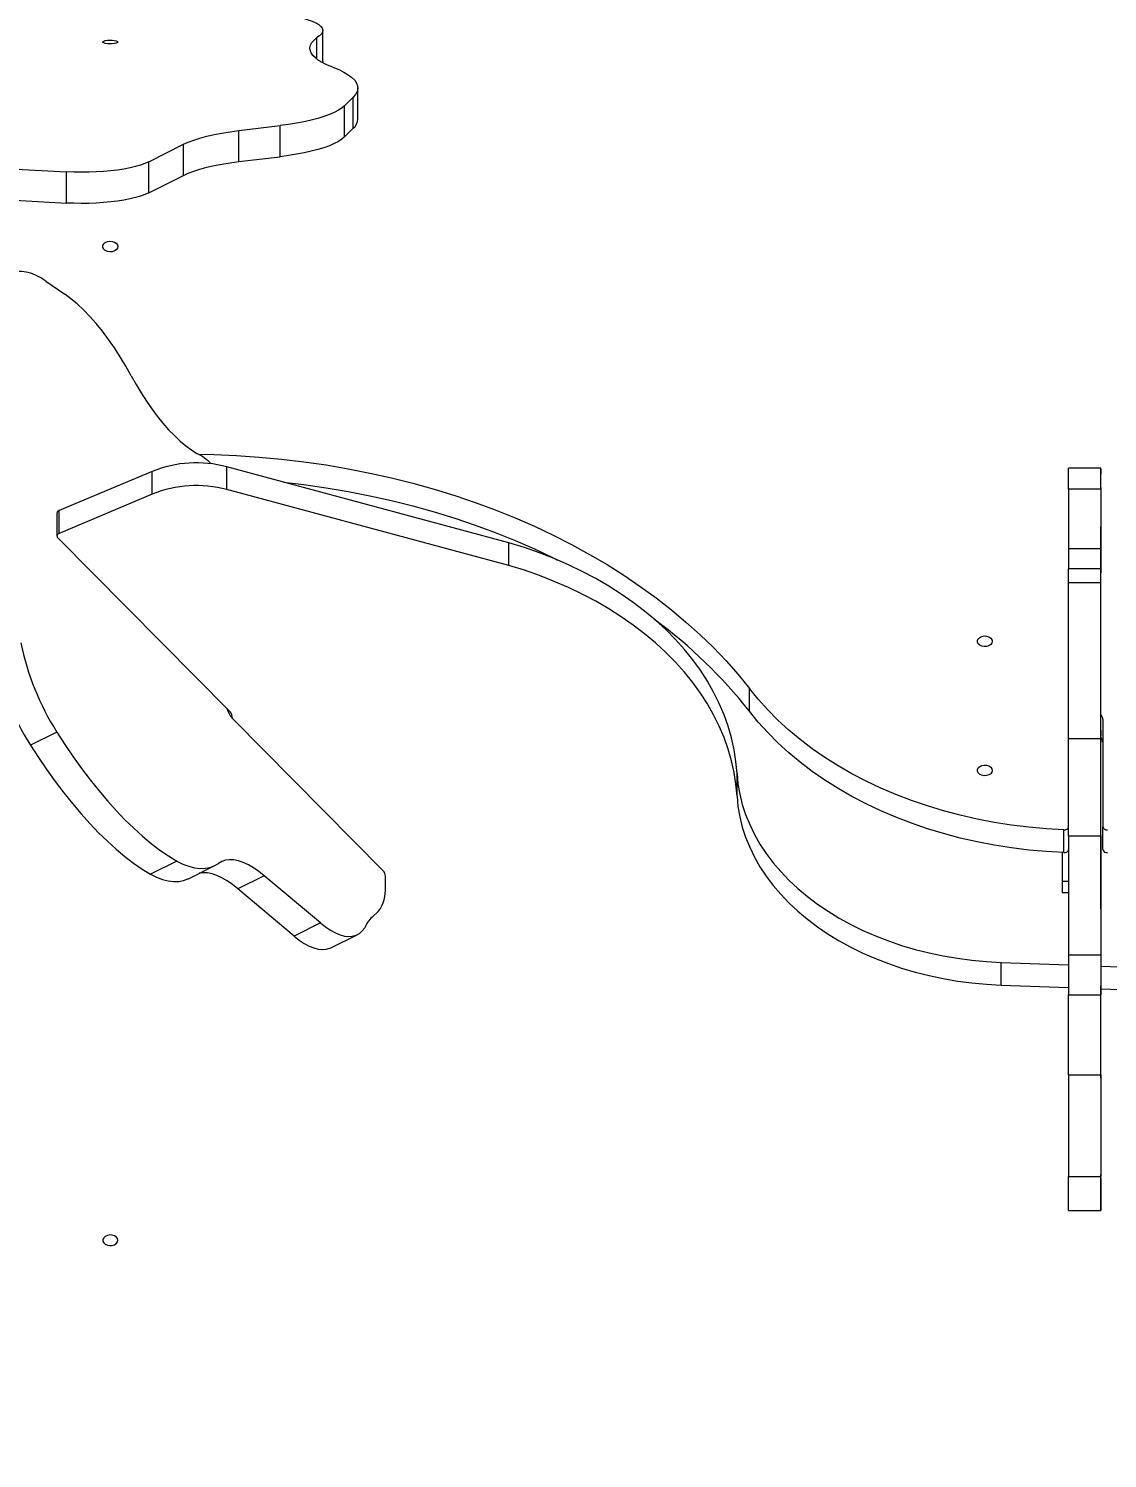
# Model space of a CAD drawing. Header units: millimetres. Extents: x -10374 to 11119, y -8221 to 9433.
# Drawn here: x 2110 to 2613, y -1757 to -1090 of the extents above; entities that cross this region are included whole.
import ezdxf

# ---------------------------------------------------------------- set-up
doc = ezdxf.new("R2010")
doc.units = ezdxf.units.MM
for name, color, linetype in [('DIKOM_ОБЪЕКТ', 7, 'Continuous'), ('DIKOM_РАЗМЕР_ЗОНА', 7, 'Continuous'), ('DIKOM_РАЗМЕР_ОБЪЕКТА', 7, 'Continuous')]:
    doc.layers.add(name, color=color, linetype=linetype)
doc.styles.add('style1', font='arial.ttf', dxfattribs={"width": 0.8})
doc.dimstyles.new('1-50', dxfattribs={"dimtxt": 300, "dimasz": 200, "dimexe": 100, "dimexo": 0, "dimgap": 100, "dimtad": 0, "dimdec": 0, "dimtxsty": 'style1', "dimcen": 0, "dimclrd": 7, "dimclre": 7, "dimadec": 1, "dimazin": 2, "dimtfac": 1, "dimtdec": 0, "dimtmove": 1, "dimatfit": 3, "dimfxl": 0, "dimlwd": 25, "dimlwe": 18, "dimarcsym": 0})

# ---------------------------------------------------------------- blocks, each defined once
blk = doc.blocks.new('*D16')
at = {"layer": 'Defpoints', "color": 0, "transparency": 16777216}
for p in [(-9045.1, 5161.67), (3694.49, 5161.67), (1813.16, -6719.94)]:
    blk.add_point(p, dxfattribs=at)
at = {"layer": 'DIKOM_РАЗМЕР_ОБЪЕКТА', "color": 7, "lineweight": 18, "transparency": 16777216}
for p, q in [((3694.49, 5161.67), (-9145.1, 5161.67)), ((1813.16, -6719.94), (-9145.1, -6719.94))]:
    blk.add_line(p, q, dxfattribs=at)
at = {"layer": 'DIKOM_РАЗМЕР_ОБЪЕКТА', "color": 7, "lineweight": 25, "transparency": 16777216}
for p, q in [((-9045.1, 4961.67), (-9045.1, -0.45)), ((-9045.1, -6519.94), (-9045.1, -1080.23))]:
    blk.add_line(p, q, dxfattribs=at)
at = {"layer": 'DIKOM_РАЗМЕР_ОБЪЕКТА', "color": 7, "transparency": 16777216}
for points in [[(-9078.43, 4961.67), (-9011.76, 4961.67), (-9045.1, 5161.67)], [(-9078.43, -6519.94), (-9011.76, -6519.94), (-9045.1, -6719.94)]]:
    blk.add_solid(points, dxfattribs=at)
at = {"layer": 'DIKOM_РАЗМЕР_ОБЪЕКТА', "color": 0, "transparency": 16777216, "insert": (-9045.1, -540.34), "char_height": 300, "attachment_point": 5, "rotation": 90, "style": 'style1'}
blk.add_mtext('11900', dxfattribs=at)
blk = doc.blocks.new('*D15')
at = {"layer": 'Defpoints', "color": 0, "transparency": 16777216}
for p in [(-5227.87, 8308.78), (9119.43, -1150.4), (-5227.87, -1991.82)]:
    blk.add_point(p, dxfattribs=at)
at = {"layer": 'DIKOM_РАЗМЕР_ОБЪЕКТА', "color": 7, "lineweight": 18, "transparency": 16777216}
for p, q in [((-5227.87, -1991.82), (-5227.87, 8408.78)), ((9119.43, -1150.4), (9119.43, 8408.78))]:
    blk.add_line(p, q, dxfattribs=at)
at = {"layer": 'DIKOM_РАЗМЕР_ОБЪЕКТА', "color": 7, "lineweight": 25, "transparency": 16777216}
for p, q in [((-5027.87, 8308.78), (187.44, 8308.78)), ((8919.43, 8308.78), (1267.22, 8308.78))]:
    blk.add_line(p, q, dxfattribs=at)
at = {"layer": 'DIKOM_РАЗМЕР_ОБЪЕКТА', "color": 7, "transparency": 16777216}
for points in [[(-5027.87, 8342.11), (-5027.87, 8275.44), (-5227.87, 8308.78)], [(8919.43, 8342.11), (8919.43, 8275.44), (9119.43, 8308.78)]]:
    blk.add_solid(points, dxfattribs=at)
at = {"layer": 'DIKOM_РАЗМЕР_ОБЪЕКТА', "color": 0, "transparency": 16777216, "insert": (727.33, 8308.78), "char_height": 300, "attachment_point": 5, "style": 'style1'}
blk.add_mtext('14350', dxfattribs=at)
blk = doc.blocks.new('*D14')
at = {"layer": 'Defpoints', "color": 0, "transparency": 16777216}
for p in [(-7515.85, 9236.32), (11119.43, -1423.4), (-7515.85, -2401.58)]:
    blk.add_point(p, dxfattribs=at)
at = {"layer": 'DIKOM_РАЗМЕР_ЗОНА', "color": 7, "lineweight": 18, "transparency": 16777216}
for p, q in [((-7515.85, -2401.58), (-7515.85, 9336.32)), ((11119.43, -1423.4), (11119.43, 9336.32))]:
    blk.add_line(p, q, dxfattribs=at)
at = {"layer": 'DIKOM_РАЗМЕР_ЗОНА', "color": 7, "lineweight": 25, "transparency": 16777216}
for p, q in [((-7315.85, 9236.32), (77.56, 9236.32)), ((10919.43, 9236.32), (1157.34, 9236.32))]:
    blk.add_line(p, q, dxfattribs=at)
at = {"layer": 'DIKOM_РАЗМЕР_ЗОНА', "color": 7, "transparency": 16777216}
for points in [[(-7315.85, 9269.65), (-7315.85, 9202.98), (-7515.85, 9236.32)], [(10919.43, 9269.65), (10919.43, 9202.98), (11119.43, 9236.32)]]:
    blk.add_solid(points, dxfattribs=at)
at = {"layer": 'DIKOM_РАЗМЕР_ЗОНА', "color": 0, "transparency": 16777216, "insert": (617.45, 9236.32), "char_height": 300, "attachment_point": 5, "style": 'style1'}
blk.add_mtext('18650', dxfattribs=at)
blk = doc.blocks.new('*D13')
at = {"layer": 'Defpoints', "color": 0, "transparency": 16777216}
for p in [(-10176.97, 7112.81), (3082.33, 7112.81), (2015.48, -8221.4)]:
    blk.add_point(p, dxfattribs=at)
at = {"layer": 'DIKOM_РАЗМЕР_ЗОНА', "color": 7, "lineweight": 18, "transparency": 16777216}
for p, q in [((3082.33, 7112.81), (-10276.97, 7112.81)), ((2015.48, -8221.4), (-10276.97, -8221.4))]:
    blk.add_line(p, q, dxfattribs=at)
at = {"layer": 'DIKOM_РАЗМЕР_ЗОНА', "color": 7, "lineweight": 25, "transparency": 16777216}
for p, q in [((-10176.97, 6912.81), (-10176.97, -14.41)), ((-10176.97, -8021.4), (-10176.97, -1094.19))]:
    blk.add_line(p, q, dxfattribs=at)
at = {"layer": 'DIKOM_РАЗМЕР_ЗОНА', "color": 7, "transparency": 16777216}
for points in [[(-10210.3, 6912.81), (-10143.64, 6912.81), (-10176.97, 7112.81)], [(-10210.3, -8021.4), (-10143.64, -8021.4), (-10176.97, -8221.4)]]:
    blk.add_solid(points, dxfattribs=at)
at = {"layer": 'DIKOM_РАЗМЕР_ЗОНА', "color": 0, "transparency": 16777216, "insert": (-10176.97, -554.3), "char_height": 300, "attachment_point": 5, "rotation": 90, "style": 'style1'}
blk.add_mtext('15300', dxfattribs=at)

msp = doc.modelspace()

# ---------------------------------------------------------------- linework, layer by layer
at = {"layer": 'DIKOM_ОБЪЕКТ', "color": 7, "linetype": 'Continuous', "lineweight": 15}
for p, q in [((2246.97, -1105.66), (2246.97, -1091.17)), ((2244.23, -1104.52), (2244.23, -1094.47)), ((2246.97, -1105.66), (2246.9, -1106.19)), ((2263.31, -1132.43), (2263.31, -1117.94)), ((2257.12, -1126.22), (2261.17, -1122.25)), ((2261.17, -1136.73), (2261.17, -1122.25)), ((2257.12, -1140.71), (2257.12, -1126.22)), ((2207.85, -1137.81), (2227.05, -1135.51)), ((2207.85, -1152.3), (2207.85, -1137.81)), ((2227.05, -1150), (2227.05, -1135.51)), ((2257.12, -1140.71), (2261.17, -1136.73)), ((2165.88, -1152.36), (2182.04, -1144.22)), ((2182.04, -1158.71), (2182.04, -1144.22)), ((2165.88, -1166.85), (2165.88, -1152.36)), ((2207.85, -1152.3), (2227.05, -1150)), ((2072.18, -1154.04), (2127.48, -1157.08)), ((2127.48, -1171.57), (2127.48, -1157.08)), ((2165.88, -1166.85), (2182.04, -1158.71)), ((2072.18, -1168.53), (2127.48, -1171.57)), ((2117.93, -1208), (2126.74, -1214.05)), ((2167.51, -1296.65), (2124.08, -1314.94)), ((2167.51, -1307.24), (2167.51, -1296.65)), ((2202.18, -1305.11), (2202.18, -1294.51)), ((2333.71, -1329.93), (2202.18, -1294.51)), ((2609.42, -1295.21), (2594.42, -1295.21)), ((2333.71, -1340.52), (2202.18, -1305.11)), ((2594.42, -1304.75), (2609.42, -1304.75)), ((2594.42, -1304.75), (2594.42, -1332.62)), ((2609.42, -1304.15), (2609.42, -1302.1)), ((2609.42, -1304.75), (2609.42, -1332.62)), ((2167.51, -1307.24), (2124.08, -1325.53)), ((2123.1, -1316.16), (2123.1, -1326.75)), ((2124.08, -1325.53), (2124.08, -1314.94)), ((2609.42, -1314.7), (2609.42, -1319.71)), ((2609.42, -1319.71), (2609.42, -1322.55)), ((2609.42, -1408.75), (2609.42, -1322.55)), ((2203.74, -1408.73), (2123.46, -1327.56)), ((2333.71, -1340.52), (2333.71, -1329.93)), ((2594.42, -1332.62), (2609.42, -1332.62)), ((2609.42, -1342.1), (2594.42, -1342.1)), ((2594.42, -1348.49), (2609.42, -1348.49)), ((2445.79, -1408.37), (2445.79, -1397.78)), ((2205.21, -1412.16), (2275.05, -1482.77)), ((2609.42, -1417.24), (2609.42, -1408.75)), ((2610.42, -1412.29), (2610.42, -1462.3)), ((2123.07, -1418.12), (2110.79, -1424.21)), ((2609.42, -1417.24), (2609.42, -1420.06)), ((2594.42, -1421.13), (2609.42, -1421.13)), ((2609.42, -1421.82), (2609.42, -1420.06)), ((2609.42, -1420.53), (2609.42, -1423)), ((2609.42, -1442.88), (2609.42, -1423)), ((2439.96, -1447.97), (2439.96, -1437.37)), ((2592.3, -1474.3), (2592.3, -1463.71)), ((2610.42, -1472.89), (2610.42, -1462.3)), ((2594.42, -1466.48), (2609.42, -1466.48)), ((2609.42, -1470.64), (2609.42, -1477.61)), ((2178.93, -1478.29), (2166.64, -1484.38)), ((2591.42, -1474.27), (2591.42, -1487.59)), ((2184.33, -1486.45), (2196.62, -1480.36)), ((2219.72, -1485.05), (2207.43, -1491.15)), ((2245.87, -1507.08), (2219.72, -1485.05)), ((2276.17, -1490.37), (2276.2, -1485.35)), ((2233.58, -1513.18), (2207.43, -1491.15)), ((2591.42, -1487.59), (2594.42, -1487.59)), ((2591.42, -1492.85), (2594.42, -1492.85)), ((2272.99, -1501.63), (2269.98, -1504.35)), ((2245.87, -1507.08), (2233.58, -1513.18)), ((2250.72, -1518.66), (2263, -1512.57)), ((2563.05, -1536.06), (2563.05, -1525.47)), ((2563.05, -1525.47), (2594.41, -1526.63)), ((2594.41, -1521.99), (2609.41, -1521.99)), ((2594.41, -1521.99), (2594.41, -1540.6)), ((2609.41, -1521.99), (2609.41, -1540.6)), ((2609.42, -1527.19), (2645.22, -1528.52)), ((2563.05, -1536.06), (2594.41, -1537.23)), ((2609.42, -1537.78), (2645.22, -1539.11)), ((2594.41, -1540.6), (2609.41, -1540.6)), ((2594.41, -1577.88), (2609.41, -1577.88)), ((2594.41, -1577.88), (2594.41, -1625.25)), ((2609.41, -1577.88), (2609.41, -1625.25)), ((2594.41, -1625.25), (2609.41, -1625.25)), ((2609.42, -1632.39), (2609.42, -1624.38)), ((2609.41, -1639.45), (2609.41, -1628.6)), ((2609.41, -1629.29), (2609.42, -1629.29)), ((2609.42, -1629.29), (2609.42, -1636.56)), ((2609.41, -1636.56), (2609.42, -1636.56)), ((2594.41, -1641.14), (2609.41, -1641.14)), ((2609.41, -1639.9), (2609.42, -1639.9))]:
    msp.add_line(p, q, dxfattribs=at)
at = {"layer": 'DIKOM_ОБЪЕКТ', "color": 7, "linetype": 'Continuous', "lineweight": 15, "flags": 128}
for points in [[(2232.45, -1084.37), (2235.24, -1084.88), (2237.8, -1085.47), (2240.09, -1086.13), (2242.08, -1086.85), (2243.76, -1087.62), (2245.11, -1088.43), (2246.09, -1089.28), (2246.72, -1090.15), (2246.96, -1091.03), (2246.83, -1091.91), (2246.33, -1092.79), (2245.46, -1093.64), (2244.23, -1094.47)], [(2151.5, -1096.54), (2151.31, -1096.83), (2150.76, -1097.1), (2149.91, -1097.3), (2148.86, -1097.42), (2147.71, -1097.44), (2146.59, -1097.37), (2145.63, -1097.21), (2144.92, -1096.97), (2144.55, -1096.69), (2144.55, -1096.39), (2144.92, -1096.11), (2145.63, -1095.87), (2146.59, -1095.71), (2147.71, -1095.64), (2148.86, -1095.66), (2149.91, -1095.78), (2150.76, -1095.98), (2151.31, -1096.25), (2151.5, -1096.54)], [(2251.64, -1108.27), (2249.12, -1107.26), (2246.92, -1106.19), (2245.04, -1105.09), (2243.51, -1103.95), (2242.33, -1102.79), (2241.51, -1101.6), (2241.05, -1100.4), (2240.96, -1099.19), (2241.23, -1097.99), (2241.87, -1096.8), (2242.87, -1095.62), (2244.23, -1094.47)], [(2251.64, -1108.27), (2254.4, -1109.39), (2256.81, -1110.57), (2258.86, -1111.79), (2260.53, -1113.05), (2261.82, -1114.34), (2262.71, -1115.65), (2263.21, -1116.97), (2263.3, -1118.3), (2262.99, -1119.63), (2262.28, -1120.95), (2261.17, -1122.25)], [(2257.12, -1126.22), (2255.83, -1127.31), (2254.21, -1128.36), (2252.27, -1129.39), (2250.02, -1130.36), (2247.47, -1131.29), (2244.65, -1132.16), (2241.57, -1132.97), (2238.24, -1133.72), (2234.7, -1134.39), (2230.96, -1134.99), (2227.05, -1135.51)], [(2182.04, -1144.22), (2184.29, -1143.19), (2186.86, -1142.22), (2189.73, -1141.31), (2192.88, -1140.46), (2196.29, -1139.68), (2199.94, -1138.97), (2203.8, -1138.35), (2207.85, -1137.81)], [(2257.12, -1140.71), (2255.83, -1141.8), (2254.21, -1142.85), (2252.27, -1143.87), (2250.02, -1144.85), (2247.47, -1145.78), (2244.65, -1146.65), (2241.57, -1147.46), (2238.24, -1148.2), (2234.7, -1148.88), (2230.96, -1149.48), (2227.05, -1150)], [(2165.88, -1152.36), (2164.12, -1153.14), (2162.06, -1153.88), (2159.73, -1154.56), (2157.15, -1155.18), (2154.34, -1155.72), (2151.34, -1156.19), (2148.16, -1156.58), (2144.85, -1156.89), (2141.44, -1157.11), (2137.97, -1157.24), (2134.46, -1157.27), (2130.95, -1157.22), (2127.48, -1157.08)], [(2182.04, -1158.71), (2184.29, -1157.68), (2186.86, -1156.71), (2189.73, -1155.79), (2192.88, -1154.94), (2196.29, -1154.16), (2199.94, -1153.46), (2203.8, -1152.84), (2207.85, -1152.3)], [(2165.88, -1166.85), (2164.12, -1167.63), (2162.06, -1168.37), (2159.73, -1169.05), (2157.15, -1169.67), (2154.34, -1170.21), (2151.34, -1170.68), (2148.16, -1171.07), (2144.85, -1171.38), (2141.44, -1171.6), (2137.97, -1171.72), (2134.46, -1171.76), (2130.95, -1171.71), (2127.48, -1171.57)], [(2151.5, -1191.85), (2151.31, -1192.65), (2150.76, -1193.37), (2149.91, -1193.92), (2148.86, -1194.25), (2147.71, -1194.32), (2146.59, -1194.12), (2145.63, -1193.67), (2144.92, -1193.03), (2144.55, -1192.25), (2144.55, -1191.44), (2144.92, -1190.67), (2145.63, -1190.02), (2146.59, -1189.58), (2147.71, -1189.38), (2148.86, -1189.44), (2149.91, -1189.77), (2150.76, -1190.32), (2151.31, -1191.04), (2151.5, -1191.85)], [(2117.93, -1208), (2115.52, -1206.48), (2113.17, -1205.26), (2110.91, -1204.34), (2108.75, -1203.74), (2106.69, -1203.46), (2104.76, -1203.5), (2102.96, -1203.86), (2101.31, -1204.54), (2099.82, -1205.53), (2098.5, -1206.83), (2097.35, -1208.43)], [(2157.71, -1252.1), (2155.22, -1247.63), (2152.61, -1243.3), (2149.91, -1239.11), (2147.12, -1235.11), (2144.27, -1231.32), (2141.36, -1227.75), (2138.43, -1224.43), (2135.48, -1221.39), (2132.54, -1218.63), (2129.62, -1216.18), (2126.74, -1214.05)], [(2157.71, -1252.1), (2159.95, -1256.15), (2162.31, -1260.08), (2164.75, -1263.88), (2167.28, -1267.51), (2169.86, -1270.96), (2172.49, -1274.2), (2175.15, -1277.21), (2177.82, -1279.97), (2180.49, -1282.48), (2183.13, -1284.7), (2185.74, -1286.63), (2188.3, -1288.26)], [(2189.13, -1288.67), (2196.15, -1288.82), (2206.69, -1289.27), (2217.21, -1289.97), (2227.69, -1290.94), (2238.11, -1292.17), (2248.47, -1293.66), (2258.74, -1295.4), (2268.92, -1297.4), (2279, -1299.65), (2288.95, -1302.16), (2298.78, -1304.91), (2308.46, -1307.9), (2317.99, -1311.13), (2327.35, -1314.6), (2336.54, -1318.29), (2345.53, -1322.22), (2354.32, -1326.37), (2362.9, -1330.73), (2371.26, -1335.31), (2379.39, -1340.09), (2387.27, -1345.07), (2394.9, -1350.24), (2402.27, -1355.6), (2409.37, -1361.14), (2416.19, -1366.86), (2422.72, -1372.74), (2428.95, -1378.78), (2434.88, -1384.97), (2440.5, -1391.3), (2445.79, -1397.78)], [(2594.42, -1304.75), (2594.42, -1302.35), (2594.42, -1300.27), (2594.42, -1298.54), (2594.42, -1297.15), (2594.42, -1296.13), (2594.42, -1295.49), (2594.42, -1295.22), (2594.42, -1295.21)], [(2609.42, -1304.75), (2609.42, -1302.35), (2609.42, -1300.27), (2609.42, -1298.54), (2609.42, -1297.15), (2609.42, -1296.14), (2609.42, -1295.49), (2609.42, -1295.22), (2609.42, -1295.34), (2609.42, -1295.83), (2609.42, -1296.7), (2609.42, -1297.93)], [(2609.42, -1302.1), (2609.42, -1301.74), (2609.42, -1301.32), (2609.42, -1300.87), (2609.42, -1300.37), (2609.42, -1299.82), (2609.42, -1299.24), (2609.42, -1298.61), (2609.42, -1297.93)], [(2228.61, -1301.63), (2238.11, -1302.76), (2248.47, -1304.25), (2258.74, -1305.99), (2268.92, -1307.99), (2279, -1310.25), (2288.95, -1312.75), (2298.78, -1315.5), (2308.46, -1318.49), (2317.99, -1321.72), (2327.35, -1325.19), (2336.54, -1328.89), (2345.53, -1332.81), (2354.32, -1336.96), (2356.31, -1337.94)], [(2609.42, -1304.15), (2609.42, -1304.95), (2609.42, -1305.91), (2609.42, -1307.02), (2609.42, -1308.28), (2609.42, -1309.68), (2609.42, -1311.22), (2609.42, -1312.9), (2609.42, -1314.7)], [(2124.08, -1325.53), (2123.75, -1325.71), (2123.47, -1325.92), (2123.27, -1326.18), (2123.14, -1326.45), (2123.1, -1326.74), (2123.14, -1327.03), (2123.26, -1327.31), (2123.46, -1327.56)], [(2439.96, -1437.37), (2439.46, -1431.84), (2438.6, -1426.34), (2437.39, -1420.86), (2435.83, -1415.43), (2433.92, -1410.06), (2431.67, -1404.76), (2429.07, -1399.53), (2426.15, -1394.39), (2422.9, -1389.35), (2419.32, -1384.42), (2415.44, -1379.61), (2411.25, -1374.93), (2406.76, -1370.4), (2401.98, -1366.01), (2396.93, -1361.78), (2391.61, -1357.71), (2386.04, -1353.82), (2380.22, -1350.12), (2374.16, -1346.61), (2367.89, -1343.29), (2361.42, -1340.19), (2354.74, -1337.29), (2347.89, -1334.61), (2340.88, -1332.16), (2333.71, -1329.93)], [(2594.42, -1332.62), (2594.42, -1335.18), (2594.42, -1337.44), (2594.42, -1339.38), (2594.42, -1340.98), (2594.42, -1342.1)], [(2609.42, -1332.62), (2609.42, -1335.18), (2609.42, -1337.44), (2609.42, -1339.38), (2609.42, -1340.98), (2609.42, -1342.23), (2609.42, -1343.14), (2609.42, -1343.68), (2609.42, -1343.85), (2609.42, -1343.66), (2609.42, -1343.11)], [(2439.96, -1447.97), (2439.46, -1442.44), (2438.6, -1436.93), (2437.39, -1431.46), (2435.83, -1426.03), (2433.92, -1420.65), (2431.67, -1415.35), (2429.07, -1410.12), (2426.15, -1404.98), (2422.9, -1399.94), (2419.32, -1395.01), (2415.44, -1390.21), (2411.25, -1385.53), (2406.76, -1380.99), (2401.98, -1376.6), (2396.93, -1372.37), (2391.61, -1368.31), (2386.04, -1364.42), (2380.22, -1360.71), (2374.16, -1357.2), (2367.89, -1353.89), (2361.42, -1350.78), (2354.74, -1347.88), (2347.89, -1345.2), (2340.88, -1342.75), (2333.71, -1340.52)], [(2594.42, -1348.49), (2594.42, -1346.48), (2594.42, -1344.84), (2594.42, -1343.57), (2594.42, -1342.69), (2594.42, -1342.21), (2594.42, -1342.1)], [(2609.42, -1348.49), (2609.42, -1346.48), (2609.42, -1344.84), (2609.42, -1343.57), (2609.42, -1342.7), (2609.42, -1342.21), (2609.42, -1342.12), (2609.42, -1342.42), (2609.42, -1343.11)], [(2594.42, -1421.13), (2594.42, -1414.46), (2594.42, -1407.95), (2594.42, -1401.62), (2594.42, -1395.48), (2594.42, -1389.54), (2594.42, -1383.84), (2594.42, -1378.39), (2594.42, -1373.21), (2594.42, -1368.3), (2594.42, -1363.69), (2594.42, -1359.39), (2594.42, -1355.42), (2594.42, -1351.78), (2594.42, -1348.49)], [(2609.42, -1421.13), (2609.42, -1414.46), (2609.42, -1407.95), (2609.42, -1401.62), (2609.42, -1395.48), (2609.42, -1389.55), (2609.42, -1383.85), (2609.42, -1378.39), (2609.42, -1373.21), (2609.42, -1368.3), (2609.42, -1363.69), (2609.42, -1359.4), (2609.42, -1355.42), (2609.42, -1351.78), (2609.42, -1348.49)], [(2558.92, -1375.82), (2558.73, -1376.63), (2558.18, -1377.35), (2557.34, -1377.9), (2556.28, -1378.23), (2555.13, -1378.29), (2554.02, -1378.09), (2553.05, -1377.65), (2552.34, -1377), (2551.97, -1376.23), (2551.97, -1375.42), (2552.34, -1374.64), (2553.05, -1374), (2554.02, -1373.55), (2555.13, -1373.35), (2556.28, -1373.42), (2557.34, -1373.75), (2558.18, -1374.3), (2558.73, -1375.02), (2558.92, -1375.82)], [(2592.3, -1463.71), (2584.09, -1463.24), (2575.91, -1462.51), (2567.79, -1461.51), (2559.75, -1460.24), (2551.79, -1458.71), (2543.95, -1456.92), (2536.23, -1454.88), (2528.65, -1452.58), (2521.23, -1450.04), (2513.98, -1447.26), (2506.93, -1444.24), (2500.08, -1441), (2493.44, -1437.54), (2487.04, -1433.86), (2480.89, -1429.97), (2475, -1425.89), (2469.38, -1421.62), (2464.05, -1417.17), (2459.02, -1412.55), (2454.29, -1407.77), (2449.88, -1402.84), (2445.79, -1397.78)], [(2592.3, -1474.3), (2584.09, -1473.84), (2575.91, -1473.1), (2567.79, -1472.1), (2559.75, -1470.83), (2551.79, -1469.3), (2543.95, -1467.51), (2536.23, -1465.47), (2528.65, -1463.18), (2521.23, -1460.63), (2513.98, -1457.85), (2506.93, -1454.84), (2500.08, -1451.59), (2493.44, -1448.13), (2487.04, -1444.45), (2480.89, -1440.57), (2475, -1436.49), (2469.38, -1432.22), (2464.05, -1427.77), (2459.02, -1423.15), (2454.29, -1418.37), (2449.88, -1413.44), (2445.79, -1408.37)], [(2123.07, -1418.12), (2126.82, -1423.95), (2130.66, -1429.6), (2134.57, -1435.06), (2138.54, -1440.32), (2142.56, -1445.35), (2146.62, -1450.15), (2150.7, -1454.69), (2154.8, -1458.96), (2158.9, -1462.95), (2162.98, -1466.65), (2167.04, -1470.04), (2171.05, -1473.12), (2175.02, -1475.87), (2178.93, -1478.29)], [(2110.79, -1424.21), (2114.54, -1430.04), (2118.37, -1435.69), (2122.28, -1441.15), (2126.25, -1446.41), (2130.27, -1451.44), (2134.33, -1456.24), (2138.42, -1460.78), (2142.51, -1465.05), (2146.61, -1469.04), (2150.69, -1472.74), (2154.75, -1476.13), (2158.77, -1479.21), (2162.73, -1481.96), (2166.64, -1484.38)], [(2594.42, -1466.48), (2594.42, -1462.3), (2594.42, -1457.95), (2594.42, -1453.46), (2594.42, -1448.88), (2594.42, -1444.22), (2594.42, -1439.54), (2594.42, -1434.85), (2594.42, -1430.2), (2594.42, -1425.61), (2594.42, -1421.13)], [(2609.42, -1466.48), (2609.42, -1462.3), (2609.42, -1457.95), (2609.42, -1453.46), (2609.42, -1448.88), (2609.42, -1444.23), (2609.42, -1439.54), (2609.42, -1434.85), (2609.42, -1430.2), (2609.42, -1425.61), (2609.42, -1421.13)], [(2439.96, -1437.37), (2440.42, -1442.22), (2441.25, -1447.04), (2442.43, -1451.82), (2443.97, -1456.55), (2445.86, -1461.21), (2448.09, -1465.8), (2450.66, -1470.31), (2453.56, -1474.7), (2456.79, -1478.99), (2460.33, -1483.14), (2464.17, -1487.16), (2468.31, -1491.03), (2472.73, -1494.74), (2477.43, -1498.28), (2482.37, -1501.64), (2487.57, -1504.81), (2492.99, -1507.79), (2498.62, -1510.55), (2504.46, -1513.1), (2510.47, -1515.43), (2516.65, -1517.54), (2522.98, -1519.41), (2529.44, -1521.04), (2536.01, -1522.42), (2542.67, -1523.56), (2549.41, -1524.45), (2556.21, -1525.09), (2563.05, -1525.47)], [(2558.92, -1436), (2558.73, -1436.81), (2558.18, -1437.53), (2557.33, -1438.08), (2556.28, -1438.41), (2555.13, -1438.47), (2554.01, -1438.27), (2553.05, -1437.83), (2552.34, -1437.18), (2551.97, -1436.41), (2551.97, -1435.6), (2552.34, -1434.82), (2553.05, -1434.18), (2554.01, -1433.73), (2555.13, -1433.53), (2556.28, -1433.6), (2557.33, -1433.93), (2558.18, -1434.48), (2558.73, -1435.2), (2558.92, -1436)], [(2609.42, -1500.5), (2609.42, -1496.31), (2609.42, -1491.97), (2609.42, -1487.52), (2609.42, -1482.96), (2609.42, -1478.35), (2609.42, -1473.71), (2609.42, -1469.06), (2609.42, -1464.45), (2609.42, -1459.9), (2609.42, -1455.43), (2609.42, -1451.09), (2609.42, -1446.9), (2609.42, -1442.88)], [(2439.96, -1447.97), (2440.42, -1452.81), (2441.25, -1457.63), (2442.43, -1462.41), (2443.97, -1467.14), (2445.86, -1471.81), (2448.09, -1476.4), (2450.66, -1480.9), (2453.56, -1485.3), (2456.79, -1489.58), (2460.33, -1493.74), (2464.17, -1497.76), (2468.31, -1501.63), (2472.73, -1505.34), (2477.43, -1508.88), (2482.37, -1512.24), (2487.57, -1515.41), (2492.99, -1518.38), (2498.62, -1521.15), (2504.46, -1523.7), (2510.47, -1526.03), (2516.65, -1528.13), (2522.98, -1530), (2529.44, -1531.63), (2536.01, -1533.02), (2542.67, -1534.16), (2549.41, -1535.05), (2556.21, -1535.68), (2563.05, -1536.06)], [(2594.42, -1466.48), (2594.42, -1470.47), (2594.42, -1474.61), (2594.42, -1478.87), (2594.42, -1483.23), (2594.42, -1487.66), (2594.42, -1492.12), (2594.42, -1496.6), (2594.42, -1501.05), (2594.42, -1505.45), (2594.41, -1509.78), (2594.41, -1513.99), (2594.41, -1518.07), (2594.41, -1521.99)], [(2609.42, -1466.48), (2609.42, -1470.47), (2609.42, -1474.61), (2609.42, -1478.87), (2609.42, -1483.23), (2609.42, -1487.66), (2609.42, -1492.12), (2609.42, -1496.6), (2609.42, -1501.05), (2609.42, -1505.45), (2609.42, -1509.78), (2609.41, -1513.99), (2609.41, -1518.07), (2609.41, -1521.99)], [(2178.93, -1478.29), (2181.79, -1479.66), (2184.55, -1480.69), (2187.2, -1481.36), (2189.72, -1481.67), (2192.11, -1481.63), (2194.35, -1481.22), (2196.42, -1480.46), (2198.32, -1479.34)], [(2219.72, -1485.05), (2217.19, -1483.05), (2214.7, -1481.35), (2212.28, -1479.95), (2209.93, -1478.88), (2207.68, -1478.12), (2205.54, -1477.7), (2203.52, -1477.61), (2201.63, -1477.86), (2199.89, -1478.43), (2198.32, -1479.34)], [(2166.64, -1484.38), (2169.5, -1485.75), (2172.26, -1486.78), (2174.91, -1487.45), (2177.44, -1487.76), (2179.82, -1487.72), (2182.06, -1487.31), (2184.13, -1486.55), (2184.33, -1486.45)], [(2207.43, -1491.15), (2204.9, -1489.14), (2202.42, -1487.44), (2199.99, -1486.05), (2197.65, -1484.97), (2195.39, -1484.22), (2193.25, -1483.79), (2191.23, -1483.71), (2189.4, -1483.94)], [(2591.42, -1487.59), (2591.42, -1489.27), (2591.42, -1490.66), (2591.42, -1491.72), (2591.42, -1492.44), (2591.42, -1492.8), (2591.42, -1492.85)], [(2609.42, -1500.5), (2609.42, -1503.87), (2609.42, -1507.28), (2609.42, -1510.69), (2609.42, -1514.06), (2609.42, -1517.36), (2609.42, -1520.53), (2609.42, -1523.54), (2609.42, -1526.36), (2609.42, -1528.95), (2609.42, -1531.28), (2609.42, -1533.31), (2609.42, -1535.04), (2609.42, -1536.42)], [(2245.87, -1507.08), (2248.25, -1508.95), (2250.58, -1510.51), (2252.85, -1511.74), (2255.02, -1512.64), (2257.1, -1513.19), (2259.05, -1513.4), (2260.87, -1513.26), (2262.53, -1512.78), (2264.03, -1511.95), (2265.35, -1510.79), (2266.49, -1509.3)], [(2233.58, -1513.18), (2235.96, -1515.04), (2238.29, -1516.6), (2240.56, -1517.83), (2242.74, -1518.73), (2244.81, -1519.28), (2246.76, -1519.49), (2248.58, -1519.36), (2250.25, -1518.87), (2250.72, -1518.66)], [(2609.42, -1579.42), (2609.42, -1574.87), (2609.42, -1570.41), (2609.42, -1566.07), (2609.42, -1561.87), (2609.42, -1557.85), (2609.42, -1554.02), (2609.42, -1550.41), (2609.42, -1547.05), (2609.42, -1543.95), (2609.42, -1541.14), (2609.42, -1538.62), (2609.42, -1536.42)], [(2594.41, -1577.88), (2594.41, -1574.79), (2594.41, -1571.53), (2594.41, -1568.14), (2594.41, -1564.66), (2594.41, -1561.11), (2594.41, -1557.54), (2594.41, -1553.98), (2594.41, -1550.47), (2594.41, -1547.05), (2594.41, -1543.75), (2594.41, -1540.6)], [(2609.41, -1577.88), (2609.41, -1574.79), (2609.41, -1571.53), (2609.41, -1568.14), (2609.41, -1564.66), (2609.41, -1561.11), (2609.41, -1557.54), (2609.41, -1553.98), (2609.41, -1550.47), (2609.41, -1547.05), (2609.41, -1543.75), (2609.41, -1540.6)], [(2609.42, -1579.42), (2609.42, -1584.44), (2609.42, -1589.36), (2609.42, -1594.14), (2609.42, -1598.77), (2609.42, -1603.2), (2609.42, -1607.41), (2609.42, -1611.39), (2609.42, -1615.09), (2609.42, -1618.5), (2609.42, -1621.61), (2609.42, -1624.38)], [(2594.41, -1641.14), (2594.41, -1641), (2594.41, -1640.51), (2594.41, -1639.68), (2594.41, -1638.5), (2594.41, -1637), (2594.41, -1635.19), (2594.41, -1633.09), (2594.41, -1630.71), (2594.41, -1628.09), (2594.41, -1625.25)], [(2609.41, -1639.45), (2609.41, -1640.36), (2609.41, -1640.93), (2609.41, -1641.14), (2609.41, -1641), (2609.41, -1640.51), (2609.41, -1639.68), (2609.41, -1638.5), (2609.41, -1637), (2609.41, -1635.19), (2609.41, -1633.09), (2609.41, -1630.71), (2609.41, -1628.09), (2609.41, -1625.25)], [(2609.41, -1628.6), (2609.41, -1627.39), (2609.41, -1626.54), (2609.41, -1626.06), (2609.41, -1625.96), (2609.41, -1626.24), (2609.42, -1626.89), (2609.42, -1627.91), (2609.42, -1629.29)], [(2609.42, -1632.39), (2609.42, -1634.46), (2609.42, -1636.2), (2609.42, -1637.62), (2609.42, -1638.7), (2609.42, -1639.44), (2609.42, -1639.84), (2609.42, -1639.88), (2609.42, -1639.57), (2609.42, -1638.91), (2609.42, -1637.9), (2609.42, -1636.56)], [(2151.49, -1654.96), (2151.3, -1654.16), (2150.76, -1653.44), (2149.91, -1652.89), (2148.85, -1652.56), (2147.7, -1652.49), (2146.59, -1652.69), (2145.62, -1653.14), (2144.92, -1653.78), (2144.54, -1654.55), (2144.54, -1655.37), (2144.92, -1656.14), (2145.62, -1656.78), (2146.59, -1657.23), (2147.7, -1657.43), (2148.85, -1657.36), (2149.91, -1657.04), (2150.76, -1656.48), (2151.3, -1655.77), (2151.49, -1654.96)]]:
    msp.add_lwpolyline(points, dxfattribs=at)
at = {"layer": 'DIKOM_ОБЪЕКТ', "color": 7, "linetype": 'Continuous', "lineweight": 15}
for centre, radius, start, end in [((2257.32, -1132.13), 6, 309.89876, 357.16362), ((2188.01, -1347.12), 54.48, 74.92733, 112.10773), ((2176.95, -1311), 25.42, 44.75385, 63.46315), ((2188.01, -1357.71), 54.48, 74.9273, 112.10776), ((2124.49, -1316.27), 1.4, 107.28701, 175.16683), ((2260.75, -1555.76), 236.56, 38.53773, 53.41926), ((2227.69, -1351.55), 124, 191.61802, 212.46779), ((2215.41, -1357.64), 124, 191.6184, 212.46741), ((2214.99, -1403.05), 13.37, 198.51243, 222.95398), ((2201.46, -1411.19), 3.35, 351.48196, 47.24483), ((2606.98, -1412.36), 3.44, 1.29937, 44.8319), ((2606.98, -1422.96), 3.44, 1.30039, 44.77407), ((2592.63, -1461.89), 1.85, 259.98144, 344.84222), ((2612.2, -1461.92), 1.82, 192.0026, 280.44112), ((2592.63, -1472.48), 1.85, 259.98433, 344.78983), ((2612.2, -1472.51), 1.82, 192.00265, 280.44107), ((2272.04, -1485.66), 4.17, 4.16209, 43.75798), ((2258.28, -1491.39), 17.92, 325.166, 3.2673), ((2279.42, -1514.72), 14.03, 132.3309, 157.27633)]:
    msp.add_arc(centre, radius, start, end, dxfattribs=at)

# ---------------------------------------------------------------- dimensions: what is measured, and where the dimension line sits
at = {"layer": 'DIKOM_РАЗМЕР_ЗОНА'}
for base, p1, p2, angle, text, picture, middle in [((-7515.85, 9236.32), (11119.43, -1423.4), (-7515.85, -2401.58), 180, '18650', '*D14', (617.45, 9236.32)), ((-10176.97, 7112.81), (2015.48, -8221.4), (3082.33, 7112.81), 270, '15300', '*D13', (-10176.97, -554.3))]:
    dim = msp.add_linear_dim(base=base, p1=p1, p2=p2, angle=angle, text=text, dimstyle='1-50', override={"dimscale": 1, "dimtix": 0, "dimtofl": 1, "dimtmove": 1, "dimatfit": 3}, dxfattribs=at)
    dim.commit()
    dim.dimension.update_dxf_attribs({"geometry": picture, "text_midpoint": middle, "dimtype": 160})
at = {"layer": 'DIKOM_РАЗМЕР_ОБЪЕКТА'}
for base, p1, p2, angle, text, picture, middle in [((-5227.87, 8308.78), (9119.43, -1150.4), (-5227.87, -1991.82), 180, '14350', '*D15', (727.33, 8308.78)), ((-9045.1, 5161.67), (1813.16, -6719.94), (3694.49, 5161.67), 270, '11900', '*D16', (-9045.1, -540.34))]:
    dim = msp.add_linear_dim(base=base, p1=p1, p2=p2, angle=angle, text=text, dimstyle='1-50', override={"dimscale": 1, "dimtix": 0, "dimtofl": 1, "dimtmove": 1, "dimatfit": 3}, dxfattribs=at)
    dim.commit()
    dim.dimension.update_dxf_attribs({"geometry": picture, "text_midpoint": middle, "dimtype": 160})

doc.saveas('drawing.dxf')
